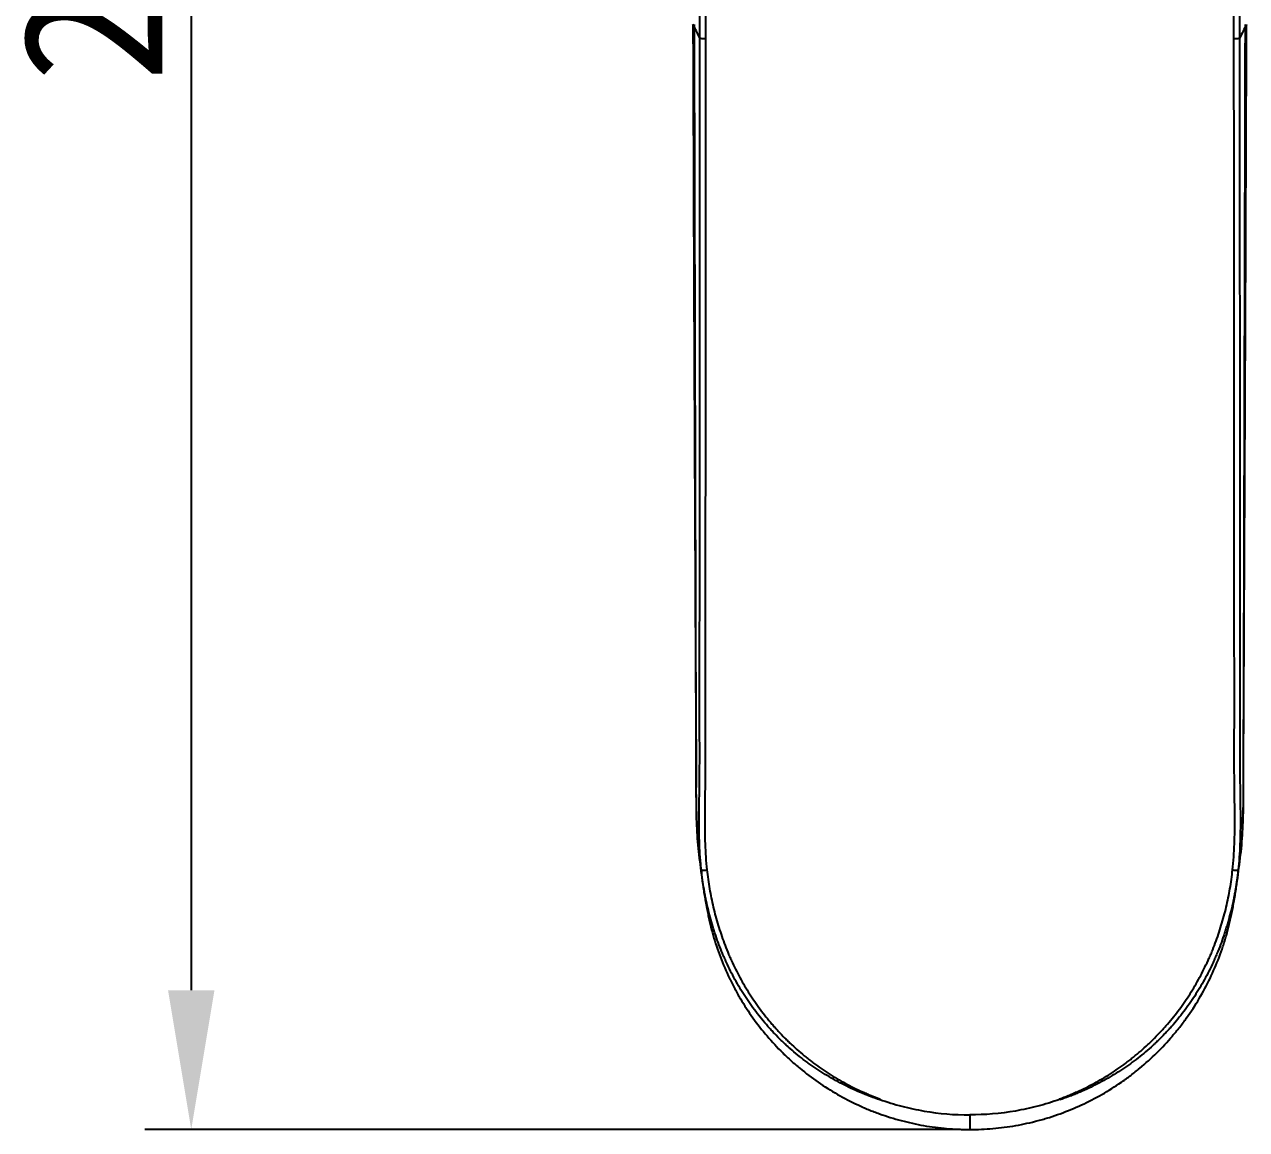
# Model space of a CAD drawing. Extents: x 86520 to 160660, y -2551 to 2752.
# Drawn here: x 87328.7 to 87460.3, y 2043.6 to 2162.5 of the extents above; entities that cross this region are included whole.
import ezdxf

# ---------------------------------------------------------------- set-up
doc = ezdxf.new("R2010")
doc.units = 0
doc.header["$LTSCALE"] = 10
doc.header["$MEASUREMENT"] = 0
doc.layers.get('DEFPOINTS').update_dxf_attribs({"linetype": 'CONTINUOUS'})
doc.layers.add('1', color=7, linetype='CONTINUOUS')
doc.dimstyles.new('경보기_스탈', dxfattribs={"dimtxt": 3.15, "dimasz": 2.5, "dimexe": 1, "dimexo": 1, "dimgap": 1, "dimtad": 1, "dimtoh": 1, "dimdec": 3, "dimzin": 1, "dimtxsty": 'STANDARD', "dimcen": 0, "dimclrd": 2, "dimclre": 2, "dimclrt": 4, "dimazin": 3, "dimtp": 0.1, "dimtm": 0.1, "dimtfac": 1, "dimtdec": 3, "dimtmove": 0, "dimatfit": 3})

# ---------------------------------------------------------------- blocks, each defined once
blk = doc.blocks.new('*D98')
at = {"layer": '1', "color": 1, "linetype": 'CONTINUOUS'}
for p, q in [((87429.41, 2316.08), (87341.64, 2316.08)), ((87346.64, 2301.08), (87346.64, 2058.6)), ((87429.45, 2043.6), (87341.64, 2043.6))]:
    blk.add_line(p, q, dxfattribs=at)
for points in [[(87344.14, 2301.08), (87349.14, 2301.08), (87346.64, 2316.08)], [(87344.14, 2058.6), (87349.14, 2058.6), (87346.64, 2043.6)]]:
    blk.add_solid(points, dxfattribs=at)
at = {"layer": 'DEFPOINTS', "color": 0, "linetype": 'CONTINUOUS'}
for p in [(87430.41, 2316.08), (87346.64, 2043.6), (87430.45, 2043.6)]:
    blk.add_point(p, dxfattribs=at)
at = {"layer": '1', "color": 2, "linetype": 'CONTINUOUS', "insert": (87336.14, 2171.57), "char_height": 6, "attachment_point": 5, "rotation": 90}
blk.add_mtext('{\\H2.5x;273}', dxfattribs=at)

msp = doc.modelspace()

# ---------------------------------------------------------------- linework, layer by layer
at = {"layer": '1', "color": 7, "linetype": 'CONTINUOUS'}
for points, knots in [([(87401.4386, 2238.2221), (87401.4386, 2239.5464), (87401.4385, 2240.8707), (87401.4381, 2243.5193), (87401.4378, 2244.8436), (87401.437, 2248.8165), (87401.4365, 2251.465), (87401.4347, 2259.4108), (87401.4334, 2264.7079), (87401.4315, 2271.3293), (87401.4311, 2272.6536), (87401.4303, 2275.3022), (87401.4299, 2276.6265), (87401.4291, 2278.6129), (87401.4289, 2279.275), (87401.4287, 2280.5993), (87401.4287, 2281.2614), (87401.4282, 2282.2546), (87401.4279, 2282.5857), (87401.4273, 2283.2479), (87401.4269, 2283.5789), (87401.4259, 2284.5721), (87401.4256, 2285.2342), (87401.4279, 2286.5584), (87401.4303, 2287.2206), (87401.4293, 2288.2139), (87401.4282, 2288.545), (87401.4252, 2288.9589), (87401.4245, 2289.0417), (87401.4231, 2289.2072), (87401.4208, 2289.4556), (87401.4189, 2289.7038), (87401.4173, 2290.2002), (87401.4193, 2290.5311), (87401.4339, 2291.0271), (87401.4407, 2291.1924), (87401.4596, 2291.523), (87401.4716, 2291.6877), (87401.4943, 2291.9335), (87401.5027, 2292.0152), (87401.5212, 2292.1783), (87401.5514, 2292.4223), (87401.589, 2292.6646), (87401.6741, 2293.1469), (87401.7437, 2293.4654), (87401.9086, 2294.0965), (87402.0039, 2294.4091), (87402.1661, 2294.8736), (87402.2234, 2295.0277), (87402.3142, 2295.2577), (87402.3453, 2295.3342), (87402.3931, 2295.4487), (87402.4093, 2295.4868), (87402.442, 2295.5628), (87402.5906, 2295.9037), (87402.7535, 2296.2356), (87403.065, 2296.8116), (87403.2317, 2297.0927), (87403.5869, 2297.6409), (87403.7754, 2297.9081), (87404.1743, 2298.4285), (87404.3847, 2298.6818), (87404.6618, 2298.9894), (87404.7179, 2299.0505), (87404.8311, 2299.1713), (87405.0025, 2299.3505), (87405.1784, 2299.5239), (87405.5362, 2299.863), (87405.7828, 2300.0789), (87406.2916, 2300.4906), (87406.8161, 2300.8823), (87407.3717, 2301.2343), (87407.7289, 2301.4416), (87407.8009, 2301.4824), (87407.9458, 2301.5627), (87408.0188, 2301.6023), (87408.2387, 2301.7187), (87408.3864, 2301.7931), (87408.8325, 2302.0074), (87409.4356, 2302.2686), (87410.0551, 2302.4819), (87410.6828, 2302.6709), (87411.0008, 2302.7533), (87411.4843, 2302.858), (87411.6465, 2302.8898), (87411.8912, 2302.9334), (87411.973, 2302.9473), (87412.1369, 2302.9738), (87412.547, 2303.0369), (87412.9585, 2303.0859), (87413.6178, 2303.1549), (87413.948, 2303.1848), (87414.4432, 2303.2289), (87414.6083, 2303.2436), (87414.9384, 2303.2734), (87415.1035, 2303.2884), (87415.9288, 2303.3636), (87416.5889, 2303.4243), (87417.4147, 2303.4943), (87417.5799, 2303.508), (87417.9103, 2303.5347), (87418.406, 2303.5736), (87418.9017, 2303.6095), (87419.8933, 2303.6776), (87420.5545, 2303.7183), (87421.8771, 2303.7929), (87422.5385, 2303.8266), (87423.8615, 2303.8859), (87424.5232, 2303.9115), (87425.8467, 2303.9544), (87426.5086, 2303.9717), (87427.8326, 2303.9984), (87428.4947, 2304.0077), (87430.4814, 2304.0237), (87431.8064, 2304.0181), (87433.4632, 2303.991), (87433.7946, 2303.9846), (87434.4573, 2303.9698), (87434.7886, 2303.9614), (87435.7821, 2303.933), (87436.4442, 2303.9101), (87437.7675, 2303.8559), (87438.4289, 2303.8246), (87439.4204, 2303.7722), (87439.7509, 2303.7538), (87440.4116, 2303.7152), (87441.4025, 2303.6546), (87442.3926, 2303.5843), (87443.7118, 2303.4794), (87444.3709, 2303.4207), (87445.3593, 2303.331), (87445.6888, 2303.3008), (87446.1831, 2303.256), (87446.3478, 2303.2411), (87446.6774, 2303.2118), (87446.8421, 2303.1971), (87447.3363, 2303.1518), (87447.6656, 2303.1196), (87448.3232, 2303.0429), (87448.6515, 2302.9983), (87449.1426, 2302.9155), (87449.3061, 2302.8853), (87449.6326, 2302.8183), (87449.7955, 2302.7815), (87450.0395, 2302.7212), (87450.1614, 2302.6897), (87450.2831, 2302.6563), (87450.3643, 2302.6336), (87450.4048, 2302.6221), (87450.6071, 2302.5633), (87450.7674, 2302.5131), (87451.2441, 2302.3536), (87451.556, 2302.2351), (87452.1687, 2301.9747), (87452.4694, 2301.8327), (87453.0595, 2301.5251), (87453.349, 2301.3596), (87453.7746, 2301.0934), (87453.9151, 2301.0017), (87454.1236, 2300.8596), (87454.1927, 2300.8115), (87454.3298, 2300.7141), (87454.3977, 2300.6647), (87455.0039, 2300.2155), (87455.5053, 2299.7783), (87456.2018, 2299.0662), (87456.4247, 2298.8195), (87456.7449, 2298.4351), (87456.8492, 2298.3046), (87457.0022, 2298.1052), (87457.0526, 2298.0381), (87457.1273, 2297.9366), (87457.152, 2297.9025), (87457.2011, 2297.8343), (87457.4204, 2297.5265), (87457.6239, 2297.211), (87457.9616, 2296.6384), (87458.2752, 2296.0542), (87458.5411, 2295.4467), (87458.7828, 2294.8275), (87458.8915, 2294.512), (87458.9996, 2294.1502), (87459.0115, 2294.1099), (87459.0347, 2294.0293), (87459.0688, 2293.9083), (87459.1438, 2293.6256), (87459.2003, 2293.3827), (87459.3031, 2292.8959), (87459.3579, 2292.5703), (87459.4093, 2292.1617), (87459.4188, 2292.0799), (87459.436, 2291.9162), (87459.4592, 2291.6703), (87459.4755, 2291.4238), (87459.5006, 2290.93), (87459.5077, 2290.5998), (87459.5119, 2289.9383), (87459.5091, 2289.6069), (87459.5054, 2289.1926), (87459.5046, 2289.1097), (87459.5032, 2288.944), (87459.5026, 2288.8611), (87459.501, 2288.6125), (87459.5002, 2288.4468), (87459.4976, 2287.6185), (87459.4995, 2286.9559), (87459.5018, 2285.962), (87459.5023, 2285.6307), (87459.5027, 2284.9681), (87459.5026, 2284.6368), (87459.5019, 2283.6429), (87459.5009, 2282.9803), (87459.5, 2281.6551), (87459.4999, 2280.9925), (87459.4997, 2279.6673), (87459.4996, 2279.0047), (87459.4991, 2277.6795), (87459.4988, 2277.0169), (87459.4981, 2275.0291), (87459.4978, 2273.7039), (87459.4958, 2267.0779), (87459.4944, 2261.7771), (87459.4926, 2253.8258), (87459.492, 2251.1754), (87459.4912, 2247.1997), (87459.4909, 2245.8745), (87459.4904, 2243.2241), (87459.4902, 2241.8989), (87459.4899, 2239.2484), (87459.49, 2237.9232), (87459.4902, 2235.2727), (87459.4903, 2233.9475), (87459.4906, 2229.9718), (87459.4908, 2227.3213), (87459.4915, 2219.3699), (87459.4918, 2214.0689), (87459.4927, 2203.467), (87459.4931, 2198.1661), (87459.4944, 2182.2632), (87459.4954, 2171.6613), (87459.4964, 2161.0594)], [0, 0, 0, 0, 0.015625, 0.015625, 0.03125, 0.03125, 0.0625, 0.0625, 0.125, 0.125, 0.140625, 0.140625, 0.15625, 0.15625, 0.1640625, 0.1640625, 0.171875, 0.171875, 0.17578125, 0.17578125, 0.1796875, 0.1796875, 0.1875, 0.1875, 0.1953125, 0.1953125, 0.19921875, 0.19921875, 0.20019531, 0.20019531, 0.20117187, 0.203125, 0.203125, 0.20703125, 0.20703125, 0.20898437, 0.20898437, 0.2109375, 0.2109375, 0.21191406, 0.21191406, 0.21289062, 0.21484375, 0.21484375, 0.21875, 0.21875, 0.22265625, 0.22265625, 0.22460937, 0.22460937, 0.22558594, 0.22558594, 0.22607422, 0.22607422, 0.2265625, 0.23046875, 0.23046875, 0.234375, 0.234375, 0.23828125, 0.23828125, 0.2421875, 0.2421875, 0.24316406, 0.24316406, 0.24414062, 0.24609375, 0.24609375, 0.25, 0.25, 0.25390625, 0.2578125, 0.2578125, 0.25878906, 0.25878906, 0.25976562, 0.25976562, 0.26171875, 0.26171875, 0.265625, 0.26953125, 0.26953125, 0.2734375, 0.2734375, 0.27539062, 0.27539062, 0.27636719, 0.27636719, 0.27734375, 0.28125, 0.28125, 0.28515625, 0.28515625, 0.28710937, 0.28710937, 0.2890625, 0.2890625, 0.296875, 0.296875, 0.29882812, 0.29882812, 0.30078125, 0.3046875, 0.3046875, 0.3125, 0.3125, 0.3203125, 0.3203125, 0.328125, 0.328125, 0.3359375, 0.3359375, 0.34375, 0.34375, 0.359375, 0.359375, 0.36328125, 0.36328125, 0.3671875, 0.3671875, 0.375, 0.375, 0.3828125, 0.3828125, 0.38671875, 0.38671875, 0.390625, 0.3984375, 0.3984375, 0.40625, 0.40625, 0.41015625, 0.41015625, 0.41210937, 0.41210937, 0.4140625, 0.4140625, 0.41796875, 0.41796875, 0.421875, 0.421875, 0.42382812, 0.42382812, 0.42578125, 0.42578125, 0.42675781, 0.42724609, 0.42724609, 0.42773437, 0.42773437, 0.4296875, 0.4296875, 0.43359375, 0.43359375, 0.4375, 0.4375, 0.44140625, 0.44140625, 0.44335937, 0.44335937, 0.44433594, 0.44433594, 0.4453125, 0.4453125, 0.453125, 0.453125, 0.45703125, 0.45703125, 0.45898437, 0.45898437, 0.45996094, 0.45996094, 0.46044922, 0.46044922, 0.4609375, 0.46484375, 0.46484375, 0.46875, 0.47265625, 0.47265625, 0.4765625, 0.4765625, 0.47705078, 0.47705078, 0.47753906, 0.47851562, 0.48046875, 0.48046875, 0.484375, 0.484375, 0.48535156, 0.48535156, 0.48632812, 0.48828125, 0.48828125, 0.4921875, 0.4921875, 0.49609375, 0.49609375, 0.49707031, 0.49707031, 0.49804687, 0.49804687, 0.5, 0.5, 0.5078125, 0.5078125, 0.51171875, 0.51171875, 0.515625, 0.515625, 0.5234375, 0.5234375, 0.53125, 0.53125, 0.5390625, 0.5390625, 0.546875, 0.546875, 0.5625, 0.5625, 0.625, 0.625, 0.65625, 0.65625, 0.671875, 0.671875, 0.6875, 0.6875, 0.703125, 0.703125, 0.71875, 0.71875, 0.75, 0.75, 0.8125, 0.8125, 0.875, 0.875, 1, 1, 1, 1]), ([(87458.8974, 2161.0249), (87458.8963, 2171.5665), (87458.8953, 2182.1081), (87458.8939, 2197.9205), (87458.8934, 2203.1913), (87458.8926, 2213.7328), (87458.8922, 2219.0036), (87458.8915, 2226.9098), (87458.8913, 2229.5452), (87458.8909, 2233.4983), (87458.8908, 2234.816), (87458.8906, 2237.4514), (87458.8905, 2238.7691), (87458.8908, 2242.7222), (87458.8915, 2245.3576), (87458.8926, 2250.6284), (87458.8932, 2253.2638), (87458.8951, 2261.1699), (87458.8965, 2266.4407), (87458.8986, 2273.0292), (87458.899, 2274.3469), (87458.8999, 2276.9823), (87458.9006, 2278.3), (87458.901, 2280.2766), (87458.9011, 2281.2648), (87458.9017, 2282.2531), (87458.9022, 2282.912), (87458.9026, 2283.2414), (87458.9037, 2284.2297), (87458.9043, 2284.8885), (87458.9033, 2285.8768), (87458.9026, 2286.2062), (87458.9011, 2286.865), (87458.9003, 2287.1945), (87458.9001, 2287.8533), (87458.9005, 2288.1827), (87458.9029, 2288.6769), (87458.9039, 2288.8417), (87458.9067, 2289.1713), (87458.9083, 2289.3361), (87458.9122, 2289.8304), (87458.9136, 2290.1598), (87458.9042, 2290.8178), (87458.8935, 2291.1463), (87458.8608, 2291.6377), (87458.847, 2291.8013), (87458.8127, 2292.128), (87458.792, 2292.291), (87458.7198, 2292.7793), (87458.658, 2293.1038), (87458.5443, 2293.5888), (87458.5029, 2293.7502), (87458.4468, 2293.9516), (87458.4353, 2293.9919), (87458.412, 2294.0721), (87458.3765, 2294.1923), (87458.2396, 2294.6297), (87458.0955, 2295.0181), (87457.8402, 2295.6277), (87457.7002, 2295.9267), (87457.3957, 2296.513), (87457.2311, 2296.8004), (87456.9654, 2297.2224), (87456.8736, 2297.3615), (87456.7312, 2297.568), (87456.6828, 2297.6365), (87456.585, 2297.772), (87456.5355, 2297.8392), (87456.2847, 2298.1718), (87456.0741, 2298.4281), (87455.6333, 2298.9212), (87455.4032, 2299.1581), (87454.9234, 2299.6127), (87454.6738, 2299.8303), (87454.2845, 2300.1421), (87454.1523, 2300.2435), (87453.9502, 2300.3921), (87453.8822, 2300.441), (87453.7453, 2300.5373), (87453.6764, 2300.5847), (87453.3304, 2300.8176), (87453.0474, 2300.9915), (87452.4696, 2301.3149), (87452.1747, 2301.4643), (87451.573, 2301.7388), (87451.2662, 2301.8639), (87450.7969, 2302.0327), (87450.6389, 2302.0859), (87450.3996, 2302.1608), (87450.3193, 2302.185), (87450.1584, 2302.2316), (87449.9167, 2302.2989), (87449.6743, 2302.3581), (87449.3506, 2302.4299), (87449.1884, 2302.4622), (87448.7012, 2302.5506), (87448.3754, 2302.5979), (87447.7228, 2302.6789), (87447.3959, 2302.7127), (87446.9052, 2302.7596), (87446.7416, 2302.7746), (87446.4144, 2302.8045), (87446.2508, 2302.8195), (87445.76, 2302.8646), (87445.4329, 2302.8949), (87444.4512, 2302.9849), (87443.7967, 2303.0436), (87442.4868, 2303.1496), (87441.8313, 2303.1971), (87440.8476, 2303.2619), (87440.5196, 2303.2825), (87439.8635, 2303.3217), (87439.5353, 2303.3403), (87438.5507, 2303.3936), (87437.8939, 2303.4254), (87436.5798, 2303.4809), (87435.9224, 2303.5045), (87434.9357, 2303.5338), (87434.6067, 2303.5426), (87433.9487, 2303.5581), (87433.6195, 2303.5648), (87431.974, 2303.5936), (87430.6581, 2303.6006), (87428.6849, 2303.5868), (87428.0273, 2303.5782), (87426.7124, 2303.5531), (87426.055, 2303.5365), (87424.7405, 2303.4953), (87424.0834, 2303.4706), (87422.7694, 2303.4129), (87422.1125, 2303.3801), (87421.1274, 2303.3252), (87420.799, 2303.3061), (87420.1424, 2303.2658), (87419.8141, 2303.2447), (87418.8293, 2303.1781), (87418.1728, 2303.1291), (87416.8604, 2303.0198), (87416.2047, 2302.9601), (87415.2213, 2302.8695), (87414.8935, 2302.8392), (87414.2379, 2302.7792), (87413.5821, 2302.7205), (87412.9278, 2302.647), (87412.4383, 2302.5798), (87412.2754, 2302.5553), (87412.0313, 2302.5147), (87411.9501, 2302.5005), (87411.7883, 2302.4707), (87411.7076, 2302.4552), (87411.4664, 2302.4061), (87411.3067, 2302.3703), (87410.9895, 2302.292), (87410.832, 2302.2497), (87410.363, 2302.113), (87409.7464, 2301.9055), (87409.1472, 2301.6481), (87408.7044, 2301.4361), (87408.5578, 2301.3623), (87408.3761, 2301.266), (87408.3398, 2301.2465), (87408.2674, 2301.2072), (87408.2313, 2301.1873), (87408.1232, 2301.1272), (87408.0517, 2301.0865), (87407.6968, 2300.8794), (87407.4214, 2300.7033), (87406.8869, 2300.3304), (87406.6279, 2300.1337), (87406.1264, 2299.7196), (87405.8838, 2299.5023), (87405.5327, 2299.1605), (87405.4178, 2299.044), (87405.2485, 2298.8652), (87405.1927, 2298.8049), (87405.082, 2298.683), (87405.0272, 2298.6213), (87404.7569, 2298.311), (87404.5523, 2298.0554), (87404.166, 2297.5302), (87403.9842, 2297.2606), (87403.6432, 2296.7072), (87403.4839, 2296.4235), (87403.188, 2295.8422), (87403.0513, 2295.5445), (87402.8638, 2295.0871), (87402.8046, 2294.9338), (87402.6928, 2294.6258), (87402.6403, 2294.4711), (87402.4923, 2294.0048), (87402.3211, 2293.3772), (87402.2016, 2292.7382), (87402.1317, 2292.2545), (87402.1117, 2292.0925), (87402.0785, 2291.767), (87402.0653, 2291.6036), (87402.0495, 2291.3575), (87402.0449, 2291.2752), (87402.0369, 2291.1109), (87402.0268, 2290.8643), (87402.0214, 2290.6177), (87402.015, 2290.1245), (87402.0166, 2289.7957), (87402.0206, 2289.3025), (87402.0222, 2289.1381), (87402.0249, 2288.8094), (87402.0259, 2288.645), (87402.0281, 2288.1518), (87402.0289, 2287.4942), (87402.0274, 2286.8366), (87402.0259, 2286.179), (87402.0252, 2285.8503), (87402.0243, 2284.8639), (87402.0249, 2284.2063), (87402.026, 2283.22), (87402.0264, 2282.8912), (87402.0269, 2282.2336), (87402.0275, 2281.2472), (87402.0276, 2279.6033), (87402.0281, 2278.2881), (87402.0294, 2275.0002), (87402.0302, 2272.3699), (87402.0326, 2264.479), (87402.034, 2259.2184), (87402.0358, 2251.3275), (87402.0364, 2248.6972), (87402.0375, 2243.4366), (87402.0381, 2240.8063), (87402.038, 2238.176)], [0, 0, 0, 0, 0.125, 0.125, 0.1875, 0.1875, 0.25, 0.25, 0.28125, 0.28125, 0.296875, 0.296875, 0.3125, 0.3125, 0.34375, 0.34375, 0.375, 0.375, 0.4375, 0.4375, 0.453125, 0.453125, 0.46875, 0.46875, 0.4765625, 0.48046875, 0.48046875, 0.484375, 0.484375, 0.4921875, 0.4921875, 0.49609375, 0.49609375, 0.5, 0.5, 0.50390625, 0.50390625, 0.50585937, 0.50585937, 0.5078125, 0.5078125, 0.51171875, 0.51171875, 0.515625, 0.515625, 0.51757812, 0.51757812, 0.51953125, 0.51953125, 0.5234375, 0.5234375, 0.52539062, 0.52539062, 0.52587891, 0.52587891, 0.52636719, 0.52734375, 0.53125, 0.53125, 0.53515625, 0.53515625, 0.5390625, 0.5390625, 0.54101562, 0.54101562, 0.54199219, 0.54199219, 0.54296875, 0.54296875, 0.546875, 0.546875, 0.55078125, 0.55078125, 0.5546875, 0.5546875, 0.55664062, 0.55664062, 0.55761719, 0.55761719, 0.55859375, 0.55859375, 0.5625, 0.5625, 0.56640625, 0.56640625, 0.5703125, 0.5703125, 0.57226562, 0.57226562, 0.57324219, 0.57324219, 0.57421875, 0.57617187, 0.57617187, 0.578125, 0.578125, 0.58203125, 0.58203125, 0.5859375, 0.5859375, 0.58789062, 0.58789062, 0.58984375, 0.58984375, 0.59375, 0.59375, 0.6015625, 0.6015625, 0.609375, 0.609375, 0.61328125, 0.61328125, 0.6171875, 0.6171875, 0.625, 0.625, 0.6328125, 0.6328125, 0.63671875, 0.63671875, 0.640625, 0.640625, 0.65625, 0.65625, 0.6640625, 0.6640625, 0.671875, 0.671875, 0.6796875, 0.6796875, 0.6875, 0.6875, 0.69140625, 0.69140625, 0.6953125, 0.6953125, 0.703125, 0.703125, 0.7109375, 0.7109375, 0.71484375, 0.71484375, 0.71875, 0.72265625, 0.72265625, 0.72460937, 0.72460937, 0.72558594, 0.72558594, 0.7265625, 0.7265625, 0.72851562, 0.72851562, 0.73046875, 0.73046875, 0.734375, 0.73828125, 0.73828125, 0.74023437, 0.74023437, 0.74072266, 0.74072266, 0.74121094, 0.74121094, 0.7421875, 0.7421875, 0.74609375, 0.74609375, 0.75, 0.75, 0.75390625, 0.75390625, 0.75585937, 0.75585937, 0.75683594, 0.75683594, 0.7578125, 0.7578125, 0.76171875, 0.76171875, 0.765625, 0.765625, 0.76953125, 0.76953125, 0.7734375, 0.7734375, 0.77539062, 0.77539062, 0.77734375, 0.77734375, 0.78125, 0.78515625, 0.78515625, 0.78710937, 0.78710937, 0.7890625, 0.7890625, 0.79003906, 0.79003906, 0.79101562, 0.79296875, 0.79296875, 0.796875, 0.796875, 0.79882812, 0.79882812, 0.80078125, 0.80078125, 0.8046875, 0.80859375, 0.80859375, 0.8125, 0.8125, 0.8203125, 0.8203125, 0.82421875, 0.82421875, 0.828125, 0.8359375, 0.84375, 0.84375, 0.875, 0.875, 0.9375, 0.9375, 0.96875, 0.96875, 1, 1, 1, 1]), ([(87401.411, 2161.0594), (87401.4123, 2173.7327), (87401.4134, 2186.406), (87401.4149, 2205.4159), (87401.4154, 2211.7526), (87401.4163, 2224.4259), (87401.417, 2230.7625), (87401.4174, 2237.0992)], [0, 0, 0, 0, 0.5, 0.5, 0.75, 0.75, 1, 1, 1, 1]), ([(87402.0168, 2237.0643), (87402.0163, 2230.7277), (87402.0157, 2224.3911), (87402.0147, 2211.7178), (87402.0142, 2205.3812), (87402.0126, 2186.3714), (87402.0114, 2173.6982), (87402.01, 2161.0249)], [0, 0, 0, 0, 0.25, 0.25, 0.5, 0.5, 1, 1, 1, 1]), ([(87400.6533, 2162.5316), (87400.6769, 2155.0251), (87400.7025, 2147.5186), (87400.7444, 2136.2588), (87400.759, 2132.5055), (87400.7895, 2124.999), (87400.8055, 2121.2458), (87400.8381, 2113.7393), (87400.8547, 2109.9861), (87400.8797, 2104.3562), (87400.8881, 2102.4796), (87400.9007, 2099.6646), (87400.9049, 2098.7263), (87400.9133, 2096.8497), (87400.9174, 2095.9114), (87400.9261, 2094.0348), (87400.9307, 2093.0965), (87400.9412, 2091.2199), (87400.9471, 2090.2816), (87400.9571, 2088.8742), (87400.9607, 2088.405), (87400.968, 2087.4668), (87400.9753, 2086.5285), (87400.9814, 2085.5902), (87400.986, 2084.6519), (87400.9875, 2084.1828), (87400.9888, 2083.2444), (87400.9886, 2082.7753), (87400.9868, 2081.8369), (87400.9851, 2081.3677), (87400.982, 2080.4293), (87400.9806, 2079.96), (87400.9816, 2079.0217), (87400.9841, 2078.5525), (87400.9977, 2077.6142), (87401.0087, 2077.1451), (87401.0429, 2076.2071), (87401.0662, 2075.7381), (87401.1586, 2074.3315), (87401.25, 2073.3942), (87401.3802, 2072.4573)], [0, 0, 0, 0, 0.25, 0.25, 0.375, 0.375, 0.5, 0.5, 0.625, 0.625, 0.6875, 0.6875, 0.71875, 0.71875, 0.75, 0.75, 0.78125, 0.78125, 0.8125, 0.8125, 0.828125, 0.828125, 0.84375, 0.859375, 0.859375, 0.875, 0.875, 0.890625, 0.890625, 0.90625, 0.90625, 0.921875, 0.921875, 0.9375, 0.9375, 0.953125, 0.953125, 0.96875, 0.96875, 1, 1, 1, 1]), ([(87401.2894, 2074.0895), (87401.2757, 2074.2362), (87401.2477, 2074.5457), (87401.2089, 2075.0117), (87401.1734, 2075.4808), (87401.1426, 2075.9303), (87401.1163, 2076.36), (87401.0939, 2076.7699), (87401.0753, 2077.1599), (87401.0599, 2077.5302), (87401.0476, 2077.8806), (87401.0379, 2078.2111), (87401.0306, 2078.5217), (87401.0253, 2078.8124), (87401.0216, 2079.0832), (87401.0192, 2079.3341), (87401.0178, 2079.565), (87401.017, 2079.7761), (87401.0164, 2079.9673), (87401.0158, 2080.1561), (87401.015, 2080.3491), (87401.0139, 2080.553), (87401.0132, 2080.7569), (87401.0127, 2080.9609), (87401.0123, 2081.165), (87401.012, 2081.3691), (87401.0116, 2081.5732), (87401.0113, 2081.7872), (87401.0108, 2082.0109), (87401.0104, 2082.2444), (87401.01, 2082.4777), (87401.0095, 2082.7108), (87401.0091, 2082.9439), (87401.0086, 2083.1768), (87401.0083, 2083.3708), (87401.008, 2083.5261), (87401.0077, 2083.6425), (87401.0075, 2083.759), (87401.0072, 2083.8755), (87401.0069, 2083.992), (87401.0066, 2084.1086), (87401.0063, 2084.2252), (87401.006, 2084.3418), (87401.0057, 2084.4584), (87401.0054, 2084.575), (87401.0051, 2084.6917), (87401.0047, 2084.8084), (87401.0044, 2084.9251), (87401.0041, 2085.0183), (87401.0038, 2085.1181), (87401.0034, 2085.2546), (87401.0028, 2085.4815), (87401.0018, 2085.7987), (87401.0006, 2086.2063), (87400.9972, 2087.3185), (87400.9919, 2089.0203), (87400.9858, 2091.1966), (87400.9792, 2093.6668), (87400.9719, 2096.5053), (87400.9635, 2099.786), (87400.9553, 2103.034), (87400.9424, 2108.1961), (87400.9253, 2115.1768), (87400.9044, 2123.8818), (87400.8847, 2132.3012), (87400.866, 2140.4661), (87400.8481, 2148.407), (87400.8319, 2155.7322), (87400.8219, 2160.4108), (87400.8174, 2162.5173)], [0, 0, 0, 0, 0.00499702, 0.01054207, 0.0158612, 0.0209544, 0.02582167, 0.03046304, 0.03487857, 0.03906833, 0.04303241, 0.04677089, 0.05028387, 0.05357145, 0.05663371, 0.05947073, 0.06208261, 0.06446946, 0.06663139, 0.06856849, 0.07087388, 0.07317987, 0.07548626, 0.07779303, 0.08010026, 0.08240793, 0.08471606, 0.08702465, 0.08966524, 0.09230452, 0.09494249, 0.09757913, 0.10021444, 0.10284841, 0.10548104, 0.10679791, 0.108115, 0.1094323, 0.11074982, 0.11206755, 0.11338551, 0.11470369, 0.11602208, 0.11734071, 0.11865956, 0.11997864, 0.12129794, 0.12261748, 0.12393726, 0.12445931, 0.12600325, 0.12856893, 0.13215609, 0.13676438, 0.14239334, 0.16988738, 0.19449325, 0.21621775, 0.25368592, 0.29078223, 0.32750868, 0.36386719, 0.46589383, 0.56431282, 0.65916614, 0.75150559, 0.84128902, 0.92854201, 1, 1, 1, 1]), ([(87459.5272, 2072.4573), (87459.6575, 2073.3943), (87459.7489, 2074.3317), (87459.8413, 2075.7384), (87459.8646, 2076.2074), (87459.8987, 2077.1454), (87459.9097, 2077.6145), (87459.9233, 2078.5528), (87459.9259, 2079.022), (87459.9269, 2079.9604), (87459.9254, 2080.4296), (87459.9223, 2081.368), (87459.9207, 2081.8372), (87459.9189, 2082.7755), (87459.9187, 2083.2447), (87459.9199, 2084.1831), (87459.9214, 2084.6522), (87459.926, 2085.5905), (87459.9321, 2086.5288), (87459.9395, 2087.467), (87459.9468, 2088.4053), (87459.9503, 2088.8744), (87459.9603, 2090.2818), (87459.9662, 2091.2201), (87459.9767, 2093.0967), (87459.9813, 2094.035), (87459.99, 2095.9116), (87459.9942, 2096.8499), (87460.0025, 2098.7266), (87460.0151, 2101.5415), (87460.0277, 2104.3564), (87460.0528, 2109.9862), (87460.0693, 2113.7395), (87460.1019, 2121.2459), (87460.1179, 2124.9992), (87460.1485, 2132.5056), (87460.163, 2136.2589), (87460.2049, 2147.5186), (87460.2306, 2155.0251), (87460.2542, 2162.5316)], [0, 0, 0, 0, 0.03125, 0.03125, 0.046875, 0.046875, 0.0625, 0.0625, 0.078125, 0.078125, 0.09375, 0.09375, 0.109375, 0.109375, 0.125, 0.125, 0.140625, 0.140625, 0.15625, 0.171875, 0.171875, 0.1875, 0.1875, 0.21875, 0.21875, 0.25, 0.25, 0.28125, 0.28125, 0.3125, 0.375, 0.375, 0.5, 0.5, 0.625, 0.625, 0.75, 0.75, 1, 1, 1, 1]), ([(87460.09, 2162.5167), (87460.0812, 2158.3642), (87460.072, 2154.1094), (87460.0564, 2147.0994), (87460.0504, 2144.4097), (87460.0411, 2140.3169), (87460.0364, 2138.2559), (87460.0308, 2135.8258), (87460.028, 2134.6044), (87460.0266, 2133.992), (87460.0258, 2133.6854), (87460.0255, 2133.5321), (87460.0253, 2133.4553), (87460.0252, 2133.417), (87460.0252, 2133.3978), (87460.0252, 2133.3882), (87460.0251, 2133.3834), (87460.0251, 2133.381), (87460.0251, 2133.3798), (87460.0251, 2133.3793), (87460.0251, 2133.379), (87460.0251, 2133.3787), (87460.0155, 2129.211), (87460.0054, 2124.9235), (87459.9897, 2118.3094), (87459.9843, 2116.0742), (87459.976, 2112.6753), (87459.9718, 2110.9642), (87459.9669, 2108.9478), (87459.9644, 2107.9345), (87459.9631, 2107.4265), (87459.9625, 2107.1723), (87459.9622, 2107.045), (87459.962, 2106.9814), (87459.9619, 2106.9496), (87459.9619, 2106.9337), (87459.9619, 2106.9257), (87459.9619, 2106.9217), (87459.9619, 2106.9197), (87459.9619, 2106.9188), (87459.9619, 2106.9183), (87459.9619, 2106.918), (87459.9619, 2106.918), (87459.9538, 2103.6644), (87459.9462, 2100.6706), (87459.9323, 2095.2059), (87459.926, 2092.7352), (87459.9167, 2089.4241), (87459.9136, 2088.3863), (87459.9076, 2086.4427), (87459.9049, 2085.537), (87459.9003, 2083.858), (87459.8985, 2083.0848), (87459.8965, 2082.0246), (87459.8961, 2081.6877), (87459.8953, 2081.2074), (87459.895, 2081.0515), (87459.8945, 2080.8238), (87459.8941, 2080.7116), (87459.8937, 2080.6016), (87459.8935, 2080.547), (87459.8933, 2080.5199), (87459.8932, 2080.4883), (87459.8931, 2080.4726), (87459.8931, 2080.4647), (87459.893, 2080.4608), (87459.893, 2080.4588), (87459.893, 2080.4578), (87459.893, 2080.4574), (87459.893, 2080.4571), (87459.893, 2080.457), (87459.893, 2080.457), (87459.8923, 2080.3305), (87459.8917, 2080.2038), (87459.8908, 2079.9497), (87459.8905, 2079.8223), (87459.8894, 2079.5669), (87459.8887, 2079.4388), (87459.8866, 2079.182), (87459.8852, 2079.0532), (87459.8796, 2078.6659), (87459.8743, 2078.4062), (87459.8599, 2077.8843), (87459.8403, 2077.3155), (87459.812, 2076.7405), (87459.7943, 2076.4289)], [0, 0, 0, 0, 0.13376729, 0.13376729, 0.21513426, 0.21513426, 0.25581774, 0.27615948, 0.28633035, 0.29141579, 0.2939585, 0.29522986, 0.29586554, 0.29618338, 0.2963423, 0.29642176, 0.29646149, 0.29648136, 0.29649129, 0.29649625, 0.29649625, 0.29650122, 0.29650122, 0.45923515, 0.45923515, 0.54060212, 0.54060212, 0.5812856, 0.60162734, 0.61179821, 0.61688364, 0.61942636, 0.62069772, 0.6213334, 0.62165124, 0.62181016, 0.62188962, 0.62192935, 0.62194921, 0.62195915, 0.62196411, 0.62196411, 0.62196908, 0.62196908, 0.70333604, 0.70333604, 0.78470301, 0.78470301, 0.82538649, 0.82538649, 0.86606997, 0.86606997, 0.90675346, 0.90675346, 0.9270952, 0.9270952, 0.93726607, 0.93726607, 0.9423515, 0.94489422, 0.94489422, 0.94616558, 0.94680126, 0.9471191, 0.94727802, 0.94735748, 0.94739721, 0.94741707, 0.94742701, 0.94743197, 0.94743197, 0.94743694, 0.94743694, 0.95252237, 0.95252237, 0.95760781, 0.95760781, 0.96269325, 0.96269325, 0.96777868, 0.96777868, 0.97794955, 0.97794955, 0.98812042, 1, 1, 1, 1]), ([(87401.5529, 2071.5146), (87401.4555, 2072.4466), (87401.3953, 2073.3788), (87401.3254, 2075.2436), (87401.316, 2076.1761), (87401.3203, 2077.5751), (87401.3248, 2078.0415), (87401.336, 2078.9743), (87401.3427, 2079.4407), (87401.3554, 2080.3735), (87401.3614, 2080.8399), (87401.3708, 2081.7727), (87401.3743, 2082.2391), (87401.3807, 2083.6384), (87401.3787, 2084.5712), (87401.3741, 2085.9704), (87401.3722, 2086.4368), (87401.3693, 2087.3695), (87401.3681, 2087.8359), (87401.3658, 2089.2351), (87401.3655, 2090.1679), (87401.3666, 2092.0334), (87401.3681, 2092.9662), (87401.3712, 2094.8318), (87401.3729, 2095.7646), (87401.3757, 2097.6301), (87401.3796, 2100.4285), (87401.3823, 2103.2269), (87401.3868, 2108.8236), (87401.3883, 2112.5547), (87401.3907, 2120.017), (87401.3914, 2123.7481), (87401.394, 2131.2104), (87401.3957, 2134.9415), (87401.4019, 2146.1349), (87401.4071, 2153.5971), (87401.411, 2161.0594)], [0, 0, 0, 0, 0.03125, 0.03125, 0.0625, 0.0625, 0.078125, 0.078125, 0.09375, 0.09375, 0.109375, 0.109375, 0.125, 0.125, 0.15625, 0.15625, 0.171875, 0.171875, 0.1875, 0.1875, 0.21875, 0.21875, 0.25, 0.25, 0.28125, 0.28125, 0.3125, 0.375, 0.375, 0.5, 0.5, 0.625, 0.625, 0.75, 0.75, 1, 1, 1, 1]), ([(87401.411, 2161.0594), (87401.4131, 2161.0571), (87401.4189, 2161.0548), (87401.4373, 2161.0503), (87401.45, 2161.0482), (87401.4819, 2161.044), (87401.5011, 2161.042), (87401.5454, 2161.0383), (87401.5705, 2161.0365), (87401.6255, 2161.0334), (87401.6555, 2161.0319), (87401.7193, 2161.0294), (87401.7531, 2161.0284), (87401.8235, 2161.0267), (87401.86, 2161.026), (87401.9343, 2161.0252), (87401.9722, 2161.0249), (87402.01, 2161.0249)], [0, 0, 0, 0, 0.125, 0.125, 0.25, 0.25, 0.375, 0.375, 0.5, 0.5, 0.625, 0.625, 0.75, 0.75, 0.875, 0.875, 1, 1, 1, 1]), ([(87402.01, 2161.0249), (87402.0061, 2153.568), (87402.0009, 2146.111), (87401.9946, 2134.9256), (87401.9928, 2131.1971), (87401.9902, 2123.7402), (87401.9894, 2120.0117), (87401.987, 2112.5548), (87401.9854, 2108.8263), (87401.9809, 2103.2336), (87401.9782, 2100.4372), (87401.9743, 2097.6408), (87401.9714, 2095.7766), (87401.9698, 2094.8445), (87401.9666, 2092.9802), (87401.9652, 2092.0481), (87401.964, 2090.1839), (87401.9643, 2088.7857), (87401.9676, 2087.3875), (87401.9705, 2086.4554), (87401.9723, 2085.9894), (87401.977, 2084.5912), (87401.979, 2083.6591), (87401.973, 2082.2609), (87401.9695, 2081.7948), (87401.9602, 2080.8627), (87401.9544, 2080.3966), (87401.9417, 2079.4645), (87401.935, 2078.9984), (87401.9237, 2078.0663), (87401.9191, 2077.6002), (87401.9142, 2076.202), (87401.923, 2075.2699), (87401.9919, 2073.4058), (87402.0518, 2072.4738), (87402.1494, 2071.5418)], [0, 0, 0, 0, 0.25, 0.25, 0.375, 0.375, 0.5, 0.5, 0.625, 0.625, 0.6875, 0.71875, 0.71875, 0.75, 0.75, 0.78125, 0.78125, 0.8125, 0.828125, 0.828125, 0.84375, 0.84375, 0.875, 0.875, 0.890625, 0.890625, 0.90625, 0.90625, 0.921875, 0.921875, 0.9375, 0.9375, 0.96875, 0.96875, 1, 1, 1, 1]), ([(87458.758, 2071.5414), (87458.8555, 2072.4732), (87458.9155, 2073.4051), (87458.9844, 2075.269), (87458.9932, 2076.2011), (87458.9884, 2077.5993), (87458.9838, 2078.0654), (87458.9724, 2078.9976), (87458.9657, 2079.4637), (87458.9531, 2080.3959), (87458.9472, 2080.8619), (87458.938, 2081.7941), (87458.9345, 2082.2602), (87458.9284, 2083.6584), (87458.9305, 2084.5905), (87458.9351, 2085.9887), (87458.937, 2086.4547), (87458.9399, 2087.3868), (87458.9431, 2088.785), (87458.9435, 2090.1832), (87458.9423, 2092.0475), (87458.9408, 2092.9796), (87458.9376, 2094.8439), (87458.936, 2095.776), (87458.9331, 2097.6403), (87458.9293, 2100.4367), (87458.9265, 2103.233), (87458.922, 2108.8258), (87458.9204, 2112.5543), (87458.918, 2120.0113), (87458.9172, 2123.7398), (87458.9146, 2131.1969), (87458.9128, 2134.9254), (87458.9066, 2146.1109), (87458.9014, 2153.5679), (87458.8974, 2161.0249)], [0, 0, 0, 0, 0.03125, 0.03125, 0.0625, 0.0625, 0.078125, 0.078125, 0.09375, 0.09375, 0.109375, 0.109375, 0.125, 0.125, 0.15625, 0.15625, 0.171875, 0.171875, 0.1875, 0.21875, 0.21875, 0.25, 0.25, 0.28125, 0.28125, 0.3125, 0.375, 0.375, 0.5, 0.5, 0.625, 0.625, 0.75, 0.75, 1, 1, 1, 1]), ([(87458.8974, 2161.0249), (87458.9353, 2161.0249), (87458.9731, 2161.0252), (87459.0475, 2161.026), (87459.084, 2161.0267), (87459.1543, 2161.0284), (87459.1881, 2161.0294), (87459.252, 2161.0319), (87459.282, 2161.0334), (87459.337, 2161.0365), (87459.362, 2161.0383), (87459.4063, 2161.042), (87459.4255, 2161.044), (87459.4574, 2161.0482), (87459.4701, 2161.0503), (87459.4886, 2161.0548), (87459.4943, 2161.0571), (87459.4964, 2161.0594)], [0, 0, 0, 0, 0.125, 0.125, 0.25, 0.25, 0.375, 0.375, 0.5, 0.5, 0.625, 0.625, 0.75, 0.75, 0.875, 0.875, 1, 1, 1, 1]), ([(87459.4964, 2161.0594), (87459.5004, 2153.5971), (87459.5055, 2146.1347), (87459.5117, 2134.9413), (87459.5135, 2131.2101), (87459.516, 2123.7478), (87459.5168, 2120.0166), (87459.5191, 2112.5542), (87459.5207, 2108.8231), (87459.5251, 2103.2263), (87459.5269, 2101.3607), (87459.5304, 2098.5623), (87459.5317, 2097.6295), (87459.5346, 2095.764), (87459.5362, 2094.8312), (87459.5394, 2092.9656), (87459.5408, 2092.0328), (87459.5419, 2090.1672), (87459.5416, 2089.2345), (87459.5393, 2087.8353), (87459.5382, 2087.3689), (87459.5352, 2086.4361), (87459.5334, 2085.9698), (87459.5287, 2084.5706), (87459.5268, 2083.6378), (87459.5331, 2082.2385), (87459.5367, 2081.7721), (87459.5461, 2080.8392), (87459.552, 2080.3728), (87459.5648, 2079.4399), (87459.5715, 2078.9735), (87459.5827, 2078.0407), (87459.5871, 2077.5743), (87459.5914, 2076.1753), (87459.582, 2075.2428), (87459.5122, 2073.3783), (87459.4519, 2072.4463), (87459.3545, 2071.5146)], [0, 0, 0, 0, 0.25, 0.25, 0.375, 0.375, 0.5, 0.5, 0.625, 0.625, 0.6875, 0.6875, 0.71875, 0.71875, 0.75, 0.75, 0.78125, 0.78125, 0.8125, 0.8125, 0.828125, 0.828125, 0.84375, 0.84375, 0.875, 0.875, 0.890625, 0.890625, 0.90625, 0.90625, 0.921875, 0.921875, 0.9375, 0.9375, 0.96875, 0.96875, 1, 1, 1, 1]), ([(87401.3885, 2072.4565), (87401.49, 2071.5275), (87401.6119, 2070.6013), (87401.7909, 2069.4471), (87401.8281, 2069.2165), (87401.9049, 2068.7557), (87401.9643, 2068.4105), (87402.0261, 2068.0657), (87402.0678, 2067.8359), (87402.0889, 2067.7211), (87402.1531, 2067.3767), (87402.1972, 2067.1473), (87402.2432, 2066.9183)], [0, 0, 0, 0, 0.5, 0.5, 0.625, 0.625, 0.75, 0.8125, 0.8125, 0.875, 0.875, 1, 1, 1, 1]), ([(87458.6642, 2066.9183), (87458.7102, 2067.1473), (87458.7543, 2067.3767), (87458.8185, 2067.721), (87458.8396, 2067.8359), (87458.8813, 2068.0656), (87458.9432, 2068.4104), (87459.0026, 2068.7556), (87459.0793, 2069.2164), (87459.1165, 2069.447), (87459.2239, 2070.1395), (87459.2902, 2070.6019), (87459.4123, 2071.5282), (87459.4682, 2071.992), (87459.5189, 2072.4565)], [0, 0, 0, 0, 0.125, 0.125, 0.1875, 0.1875, 0.25, 0.375, 0.375, 0.5, 0.5, 0.75, 0.75, 1, 1, 1, 1]), ([(87459.5192, 2072.4576), (87459.5167, 2072.4481), (87459.5116, 2072.429), (87459.5042, 2072.4006), (87459.497, 2072.3721), (87459.4899, 2072.3435), (87459.4831, 2072.3149), (87459.4763, 2072.2862), (87459.4697, 2072.2574), (87459.4632, 2072.2284), (87459.4569, 2072.1992), (87459.4506, 2072.1698), (87459.4445, 2072.1401), (87459.4385, 2072.1101), (87459.4326, 2072.0798), (87459.4267, 2072.0492), (87459.4209, 2072.0181), (87459.4153, 2071.9867), (87459.4102, 2071.9581), (87459.4058, 2071.9328), (87459.4021, 2071.911), (87459.3984, 2071.8894), (87459.3948, 2071.868), (87459.3913, 2071.8468), (87459.3878, 2071.8257), (87459.3844, 2071.8047), (87459.3811, 2071.7839), (87459.3778, 2071.7631), (87459.3746, 2071.7424), (87459.3714, 2071.7218), (87459.3683, 2071.7012), (87459.3652, 2071.6806), (87459.3622, 2071.6601), (87459.3592, 2071.6395), (87459.3562, 2071.619), (87459.3533, 2071.5984), (87459.3504, 2071.5777), (87459.3476, 2071.557), (87459.3448, 2071.5363), (87459.3429, 2071.5224), (87459.342, 2071.5154)], [0, 0, 0, 0, 0.03095561, 0.06198691, 0.09308889, 0.12425693, 0.15548671, 0.18677429, 0.2181161, 0.24950895, 0.28095003, 0.31243692, 0.34396761, 0.37554046, 0.4071543, 0.43880831, 0.47050213, 0.50223579, 0.53400978, 0.55589824, 0.57779937, 0.59971574, 0.62164991, 0.64360452, 0.66558222, 0.68758573, 0.70961781, 0.73168127, 0.75377898, 0.77591387, 0.79808892, 0.8203072, 0.84257182, 0.86488599, 0.88725297, 0.90967611, 0.93215883, 0.95470464, 0.97731714, 1, 1, 1, 1]), ([(87401.5529, 2071.5148), (87401.554, 2071.5126), (87401.5588, 2071.5108), (87401.5756, 2071.5079), (87401.5876, 2071.507), (87401.6184, 2071.5059), (87401.6373, 2071.5058), (87401.681, 2071.5065), (87401.7059, 2071.5073), (87401.7609, 2071.5098), (87401.791, 2071.5114), (87401.8552, 2071.5156), (87401.8894, 2071.518), (87401.9605, 2071.5237), (87401.9974, 2071.5269), (87402.0727, 2071.5338), (87402.1111, 2071.5376), (87402.1494, 2071.5416)], [0, 0, 0, 0, 0.125, 0.125, 0.25, 0.25, 0.375, 0.375, 0.5, 0.5, 0.625, 0.625, 0.75, 0.75, 0.875, 0.875, 1, 1, 1, 1]), ([(87410.8055, 2052.5901), (87410.7179, 2052.6695), (87410.6309, 2052.7494), (87410.4172, 2052.9484), (87410.2913, 2053.068), (87409.9169, 2053.4305), (87409.6721, 2053.6769), (87409.372, 2053.991), (87409.3123, 2054.0541), (87409.1934, 2054.1809), (87409.1342, 2054.2446), (87408.9579, 2054.4364), (87408.8418, 2054.5652), (87408.2681, 2055.2138), (87407.8316, 2055.7473), (87407.0014, 2056.8421), (87406.6077, 2057.4036), (87405.8625, 2058.5538), (87405.511, 2059.1427), (87404.8495, 2060.3475), (87404.5395, 2060.9635), (87404.2144, 2061.6718), (87404.1786, 2061.7507), (87404.1077, 2061.909), (87404.0725, 2061.9884), (87403.9681, 2062.2269), (87403.7639, 2062.7052), (87403.5733, 2063.187), (87403.3309, 2063.8325), (87403.2156, 2064.1568), (87403.0506, 2064.6453), (87402.997, 2064.8084), (87402.8922, 2065.1354), (87402.841, 2065.2992), (87402.6914, 2065.7916), (87402.5967, 2066.1211), (87402.4176, 2066.7827), (87402.2487, 2067.4469), (87402.1009, 2068.1165), (87401.9983, 2068.6208), (87401.9655, 2068.7892), (87401.9027, 2069.1268), (87401.8727, 2069.296), (87401.7299, 2070.1436), (87401.6379, 2070.8275), (87401.5653, 2071.5165)], [0, 0, 0, 0, 0.01631474, 0.01631474, 0.04030706, 0.04030706, 0.08829171, 0.08829171, 0.10028787, 0.10028787, 0.11228403, 0.11228403, 0.13627636, 0.13627636, 0.23224565, 0.23224565, 0.32821494, 0.32821494, 0.42418424, 0.42418424, 0.52015353, 0.52015353, 0.53214969, 0.53214969, 0.54414586, 0.54414586, 0.56813818, 0.61612283, 0.61612283, 0.66410747, 0.66410747, 0.6880998, 0.6880998, 0.71209212, 0.71209212, 0.76007677, 0.76007677, 0.80806141, 0.85604606, 0.85604606, 0.88003838, 0.88003838, 0.90403071, 0.90403071, 1, 1, 1, 1]), ([(87402.1619, 2071.5431), (87402.1977, 2071.2039), (87402.2383, 2070.8651), (87402.3298, 2070.1906), (87402.3807, 2069.8548), (87402.4936, 2069.186), (87402.5556, 2068.8532), (87402.6907, 2068.1904), (87402.8367, 2067.5306), (87403.0036, 2066.8764), (87403.1806, 2066.2249), (87403.2741, 2065.9005), (87403.4709, 2065.2544), (87403.5742, 2064.9326), (87403.7908, 2064.2918), (87403.9042, 2063.9728), (87404.1426, 2063.3378), (87404.2675, 2063.0219), (87404.4635, 2062.5503), (87404.5303, 2062.3935), (87404.6667, 2062.0807), (87404.7362, 2061.9251), (87405.09, 2061.151), (87405.3932, 2060.5447), (87406.0392, 2059.3573), (87406.3822, 2058.7763), (87407.1079, 2057.6397), (87407.4907, 2057.0842), (87408.2964, 2055.9986), (87408.7193, 2055.4687), (87409.2739, 2054.8228), (87409.3861, 2054.6944), (87409.6131, 2054.4394), (87409.7278, 2054.3129), (87410.0752, 2053.9366), (87410.4292, 2053.5667), (87410.7932, 2053.2065), (87411.0382, 2052.9685), (87411.1618, 2052.8506), (87411.5356, 2052.5004), (87412.042, 2052.0429), (87412.5646, 2051.6043), (87412.9627, 2051.2825), (87413.0964, 2051.1764), (87413.3659, 2050.9667), (87413.5017, 2050.8629), (87414.1848, 2050.3511), (87414.7441, 2049.9635), (87415.888, 2049.2314), (87416.4726, 2048.8869), (87417.6671, 2048.241), (87418.2769, 2047.9395), (87419.0551, 2047.5899), (87419.2116, 2047.5213), (87419.5259, 2047.3871), (87419.9991, 2047.19), (87420.4776, 2047.0062), (87420.7989, 2046.8894)], [0, 0, 0, 0, 0.03125, 0.03125, 0.0625, 0.0625, 0.09375, 0.09375, 0.125, 0.15625, 0.15625, 0.1875, 0.1875, 0.21875, 0.21875, 0.25, 0.25, 0.28125, 0.28125, 0.296875, 0.296875, 0.3125, 0.3125, 0.375, 0.375, 0.4375, 0.4375, 0.5, 0.5, 0.5625, 0.5625, 0.578125, 0.578125, 0.59375, 0.59375, 0.625, 0.640625, 0.640625, 0.65625, 0.65625, 0.6875, 0.71875, 0.71875, 0.734375, 0.734375, 0.75, 0.75, 0.8125, 0.8125, 0.875, 0.875, 0.9375, 0.9375, 0.953125, 0.953125, 0.96875, 1, 1, 1, 1]), ([(87440.1086, 2046.8894), (87440.43, 2047.0062), (87440.749, 2047.1288), (87441.2241, 2047.3215), (87441.3819, 2047.3872), (87441.6963, 2047.5215), (87441.8529, 2047.5902), (87442.6314, 2047.9399), (87443.2414, 2048.2415), (87444.4362, 2048.8877), (87445.0209, 2049.2323), (87446.1652, 2049.9647), (87446.7247, 2050.3525), (87447.4079, 2050.8646), (87447.5438, 2050.9684), (87447.8133, 2051.1782), (87448.2145, 2051.4966), (87448.868, 2052.0451), (87449.3745, 2052.5028), (87449.7484, 2052.8532), (87449.872, 2052.9712), (87450.117, 2053.2093), (87450.4811, 2053.5696), (87450.8352, 2053.9397), (87451.1826, 2054.3161), (87451.2973, 2054.4427), (87451.5244, 2054.6979), (87451.6366, 2054.8263), (87452.1913, 2055.4725), (87452.6142, 2056.0027), (87453.42, 2057.0887), (87453.8028, 2057.6445), (87454.5285, 2058.7816), (87454.8714, 2059.3629), (87455.5174, 2060.5508), (87455.8206, 2061.1575), (87456.1743, 2061.9319), (87456.2438, 2062.0876), (87456.3802, 2062.4005), (87456.5804, 2062.8711), (87456.7676, 2063.3451), (87457.0058, 2063.98), (87457.1192, 2064.299), (87457.3356, 2064.9396), (87457.4387, 2065.2613), (87457.6353, 2065.9071), (87457.7286, 2066.2313), (87457.9053, 2066.8823), (87458.0719, 2067.5359), (87458.2177, 2068.195), (87458.3525, 2068.8569), (87458.4144, 2069.1893), (87458.5834, 2070.1908), (87458.6739, 2070.8643), (87458.7455, 2071.5427)], [0, 0, 0, 0, 0.03125, 0.03125, 0.046875, 0.046875, 0.0625, 0.0625, 0.125, 0.125, 0.1875, 0.1875, 0.25, 0.25, 0.265625, 0.265625, 0.28125, 0.3125, 0.34375, 0.34375, 0.359375, 0.359375, 0.375, 0.40625, 0.40625, 0.421875, 0.421875, 0.4375, 0.4375, 0.5, 0.5, 0.5625, 0.5625, 0.625, 0.625, 0.6875, 0.6875, 0.703125, 0.703125, 0.71875, 0.75, 0.75, 0.78125, 0.78125, 0.8125, 0.8125, 0.84375, 0.84375, 0.875, 0.90625, 0.90625, 0.9375, 0.9375, 1, 1, 1, 1]), ([(87459.3422, 2071.5165), (87459.324, 2071.3442), (87459.3046, 2071.1721), (87459.2633, 2070.8283), (87459.1976, 2070.3135), (87459.12, 2069.8019), (87459.0341, 2069.2925), (87459.004, 2069.1231), (87458.9411, 2068.785), (87458.9082, 2068.6163), (87458.8055, 2068.1114), (87458.6574, 2067.441), (87458.4882, 2066.7762), (87458.3087, 2066.1141), (87458.2139, 2065.7844), (87458.0641, 2065.2918), (87458.0129, 2065.1279), (87457.908, 2064.8008), (87457.8543, 2064.6376), (87457.6891, 2064.149), (87457.5737, 2063.8246), (87457.3311, 2063.1792), (87457.2039, 2062.858), (87457.0041, 2062.3787), (87456.936, 2062.2193), (87456.7968, 2061.9013), (87456.7258, 2061.7431), (87456.3645, 2060.9565), (87456.0545, 2060.3408), (87455.393, 2059.1366), (87455.0414, 2058.5481), (87454.2962, 2057.3984), (87453.9025, 2056.8372), (87453.0724, 2055.7429), (87452.6359, 2055.2097), (87452.0623, 2054.5615), (87451.9461, 2054.4327), (87451.7698, 2054.241), (87451.7107, 2054.1773), (87451.5919, 2054.0506), (87451.2933, 2053.7352), (87450.9873, 2053.4273), (87450.613, 2053.065), (87450.4871, 2052.9454), (87450.2745, 2052.7475), (87450.1885, 2052.6685), (87450.102, 2052.5901)], [0, 0, 0, 0, 0.02399693, 0.02399693, 0.04799386, 0.09598771, 0.09598771, 0.11998464, 0.11998464, 0.14398157, 0.14398157, 0.19197543, 0.23996929, 0.23996929, 0.28796314, 0.28796314, 0.31196007, 0.31196007, 0.335957, 0.335957, 0.38395086, 0.38395086, 0.43194471, 0.43194471, 0.45594164, 0.45594164, 0.47993857, 0.47993857, 0.57592629, 0.57592629, 0.671914, 0.671914, 0.76790171, 0.76790171, 0.86388943, 0.86388943, 0.88788636, 0.88788636, 0.89988482, 0.89988482, 0.91188329, 0.95987714, 0.95987714, 0.98387407, 0.98387407, 1, 1, 1, 1]), ([(87458.758, 2071.5414), (87458.7963, 2071.5374), (87458.8347, 2071.5336), (87458.91, 2071.5267), (87458.9469, 2071.5235), (87459.018, 2071.5178), (87459.0522, 2071.5154), (87459.1164, 2071.5112), (87459.1465, 2071.5096), (87459.2015, 2071.5071), (87459.2264, 2071.5063), (87459.2702, 2071.5056), (87459.289, 2071.5057), (87459.3198, 2071.5067), (87459.3318, 2071.5077), (87459.3486, 2071.5106), (87459.3534, 2071.5124), (87459.3545, 2071.5146)], [0, 0, 0, 0, 0.125, 0.125, 0.25, 0.25, 0.375, 0.375, 0.5, 0.5, 0.625, 0.625, 0.75, 0.75, 0.875, 0.875, 1, 1, 1, 1]), ([(87402.2432, 2066.9183), (87402.2842, 2066.7143), (87402.3266, 2066.5109), (87402.4155, 2066.1053), (87402.4621, 2065.9032), (87402.6077, 2065.2991), (87402.713, 2064.8991), (87403.0533, 2063.7076), (87403.3128, 2062.9243), (87403.898, 2061.3805), (87404.2238, 2060.62), (87404.6293, 2059.7777), (87404.6749, 2059.6843), (87404.7672, 2059.4978), (87404.8139, 2059.4048), (87404.9555, 2059.1265), (87405.0517, 2058.9423), (87405.3459, 2058.3938), (87405.5494, 2058.0336), (87406.1813, 2056.9688), (87406.6313, 2056.2801), (87407.5877, 2054.9443), (87408.0942, 2054.2972), (87409.1641, 2053.0451), (87409.7275, 2052.44), (87410.3942, 2051.7835), (87410.4687, 2051.7109), (87410.6187, 2051.5664), (87410.694, 2051.4946), (87410.921, 2051.2806), (87411.0736, 2051.1398), (87411.5352, 2050.723), (87411.848, 2050.4526), (87412.8015, 2049.6636), (87413.4574, 2049.1671), (87414.8088, 2048.2322), (87415.5043, 2047.7937), (87416.9353, 2046.9753), (87417.6708, 2046.5954), (87418.5217, 2046.2023), (87418.6165, 2046.1591), (87418.8063, 2046.0739), (87419.0916, 2045.9477), (87419.3781, 2045.8265), (87419.9529, 2045.5907), (87420.3385, 2045.4421), (87421.5021, 2045.0224), (87422.2871, 2044.7768), (87423.8753, 2044.3539), (87424.6786, 2044.1766), (87425.8974, 2043.9624), (87426.306, 2043.8997), (87426.9224, 2043.8186), (87427.2315, 2043.7814), (87427.5419, 2043.7491), (87427.7491, 2043.7287), (87427.8529, 2043.719), (87428.3719, 2043.6736), (87428.788, 2043.6463), (87429.6204, 2043.6099), (87430.0369, 2043.6007), (87430.4537, 2043.6007)], [0, 0, 0, 0, 0.015625, 0.015625, 0.03125, 0.03125, 0.0625, 0.0625, 0.125, 0.125, 0.1875, 0.1875, 0.1953125, 0.1953125, 0.203125, 0.203125, 0.21875, 0.21875, 0.25, 0.25, 0.3125, 0.3125, 0.375, 0.375, 0.4375, 0.4375, 0.4453125, 0.4453125, 0.453125, 0.453125, 0.46875, 0.46875, 0.5, 0.5, 0.5625, 0.5625, 0.625, 0.625, 0.6875, 0.6875, 0.6953125, 0.6953125, 0.703125, 0.71875, 0.71875, 0.75, 0.75, 0.8125, 0.8125, 0.875, 0.875, 0.90625, 0.90625, 0.921875, 0.9296875, 0.9296875, 0.9375, 0.9375, 0.96875, 0.96875, 1, 1, 1, 1]), ([(87430.4537, 2043.6007), (87431.2875, 2043.6007), (87432.1163, 2043.6372), (87433.7643, 2043.7808), (87434.5835, 2043.888), (87436.2124, 2044.1732), (87437.022, 2044.3512), (87437.9273, 2044.5923), (87438.0279, 2044.6197), (87438.2286, 2044.6755), (87438.529, 2044.7608), (87438.8271, 2044.8507), (87439.4206, 2045.0367), (87439.8124, 2045.1689), (87440.9764, 2045.5898), (87441.7373, 2045.9026), (87443.2291, 2046.5921), (87443.96, 2046.9688), (87445.3916, 2047.7866), (87446.0923, 2048.2277), (87446.8632, 2048.7611), (87446.9485, 2048.8209), (87447.1183, 2048.9411), (87447.3718, 2049.1227), (87447.6216, 2049.3079), (87448.1166, 2049.6832), (87448.4403, 2049.9399), (87449.3924, 2050.7289), (87450.6119, 2051.8315), (87451.7332, 2053.0339), (87452.5368, 2053.9734), (87452.7985, 2054.293), (87453.1815, 2054.7819), (87453.3706, 2055.0287), (87453.5561, 2055.2792), (87453.679, 2055.447), (87453.7401, 2055.5314), (87454.2854, 2056.2933), (87454.7373, 2056.9866), (87455.5773, 2058.4041), (87455.9654, 2059.1283), (87456.6779, 2060.6078), (87457.0021, 2061.363), (87457.4412, 2062.5189), (87457.5797, 2062.908), (87457.7755, 2063.4975), (87457.8705, 2063.7937), (87457.9609, 2064.092), (87458.0202, 2064.2914), (87458.0494, 2064.3913), (87458.1925, 2064.8917), (87458.2986, 2065.2944), (87458.4449, 2065.9012), (87458.4916, 2066.104), (87458.5807, 2066.5105), (87458.6233, 2066.7142), (87458.6642, 2066.9183)], [0, 0, 0, 0, 0.0625, 0.0625, 0.125, 0.125, 0.1875, 0.1875, 0.1953125, 0.1953125, 0.203125, 0.21875, 0.21875, 0.25, 0.25, 0.3125, 0.3125, 0.375, 0.375, 0.4375, 0.4375, 0.4453125, 0.4453125, 0.453125, 0.46875, 0.46875, 0.5, 0.5, 0.5625, 0.625, 0.625, 0.65625, 0.65625, 0.671875, 0.6796875, 0.6796875, 0.6875, 0.6875, 0.75, 0.75, 0.8125, 0.8125, 0.875, 0.875, 0.90625, 0.90625, 0.921875, 0.9296875, 0.9296875, 0.9375, 0.9375, 0.96875, 0.96875, 0.984375, 0.984375, 1, 1, 1, 1]), ([(87420.7657, 2046.799), (87420.4367, 2046.9108), (87420.1098, 2047.0282), (87419.6225, 2047.2127), (87419.4606, 2047.2756), (87419.1378, 2047.4043), (87418.977, 2047.47), (87418.177, 2047.805), (87417.5484, 2048.0943), (87416.3147, 2048.7155), (87415.7094, 2049.0476), (87414.5232, 2049.7564), (87413.9422, 2050.1333), (87413.3031, 2050.5837), (87413.2323, 2050.6342), (87413.0912, 2050.7357), (87412.8803, 2050.8889), (87412.3939, 2051.2532), (87411.7148, 2051.7934), (87411.1884, 2052.2465), (87410.888, 2052.5155), (87410.8467, 2052.5527), (87410.8055, 2052.5901)], [0, 0, 0, 0, 0.08960574, 0.08960574, 0.13440861, 0.13440861, 0.17921148, 0.17921148, 0.35842295, 0.35842295, 0.53763443, 0.53763443, 0.7168459, 0.7168459, 0.73924734, 0.73924734, 0.76164877, 0.80645164, 0.89605738, 0.98566312, 0.98566312, 1, 1, 1, 1]), ([(87450.102, 2052.5901), (87450.0598, 2052.5518), (87450.0174, 2052.5137), (87449.7161, 2052.2439), (87449.1898, 2051.791), (87448.5109, 2051.2512), (87448.0245, 2050.887), (87447.8138, 2050.7339), (87447.6727, 2050.6324), (87447.6019, 2050.582), (87446.963, 2050.1318), (87446.3822, 2049.7551), (87445.1963, 2049.0466), (87444.5913, 2048.7147), (87443.3579, 2048.0937), (87442.7296, 2047.8046), (87441.9298, 2047.4697), (87441.769, 2047.404), (87441.4464, 2047.2754), (87440.9608, 2047.0868), (87440.4706, 2046.9108), (87440.1417, 2046.799)], [0, 0, 0, 0, 0.01469011, 0.01469011, 0.10426373, 0.19383736, 0.23862417, 0.26101758, 0.26101758, 0.28341099, 0.28341099, 0.46255824, 0.46255824, 0.64170549, 0.64170549, 0.82085275, 0.82085275, 0.86563956, 0.86563956, 0.91042637, 1, 1, 1, 1]), ([(87420.7805, 2046.8389), (87421.5551, 2046.565), (87422.3415, 2046.324), (87423.9318, 2045.9093), (87424.7358, 2045.7357), (87427.1658, 2045.3183), (87428.8097, 2045.1776), (87430.4537, 2045.177)], [0, 0, 0, 0, 0.25, 0.25, 0.5, 0.5, 1, 1, 1, 1]), ([(87440.1269, 2046.8389), (87439.3523, 2046.565), (87438.566, 2046.324), (87436.9756, 2045.9093), (87436.1716, 2045.7357), (87433.7416, 2045.3183), (87432.0978, 2045.1776), (87430.4537, 2045.177)], [0, 0, 0, 0, 0.25, 0.25, 0.5, 0.5, 1, 1, 1, 1]), ([(87430.4537, 2045.1935), (87430.4537, 2044.7309), (87430.4537, 2043.9331), (87430.4537, 2043.622), (87430.4537, 2043.6007)], [0, 0, 0, 0, 0.56181016, 1, 1, 1, 1])]:
    msp.add_open_spline(points, degree=3, knots=knots, dxfattribs=at)
for points in [[(87401.411, 2161.0594), (87401.1584, 2161.5501), (87400.9058, 2162.0409), (87400.6533, 2162.5316)], [(87460.2542, 2162.5316), (87460.0016, 2162.0409), (87459.749, 2161.5501), (87459.4964, 2161.0594)], [(87401.3804, 2072.4561), (87401.4341, 2072.1401), (87401.4916, 2071.8267), (87401.5527, 2071.5156)]]:
    msp.add_open_spline(points, degree=3, dxfattribs=at)

# ---------------------------------------------------------------- dimensions: what is measured, and where the dimension line sits
dim = msp.add_linear_dim(base=(87346.6417, 2043.6007), p1=(87430.4121, 2316.0786), p2=(87430.4537, 2043.6007), angle=90, text='{\\H2.5x;273}', dimstyle='경보기_스탈', override={"dimtxt": 6, "dimasz": 15, "dimexe": 5, "dimgap": 3, "dimtoh": 0, "dimzin": 9, "dimclrd": 1, "dimclre": 1, "dimclrt": 2, "dimfxl": 0.3}, dxfattribs=at)
dim.commit()
dim.dimension.update_dxf_attribs({"geometry": '*D98', "text_midpoint": (87346.6417, 2171.5727), "dimtype": 160})

doc.saveas('drawing.dxf')
